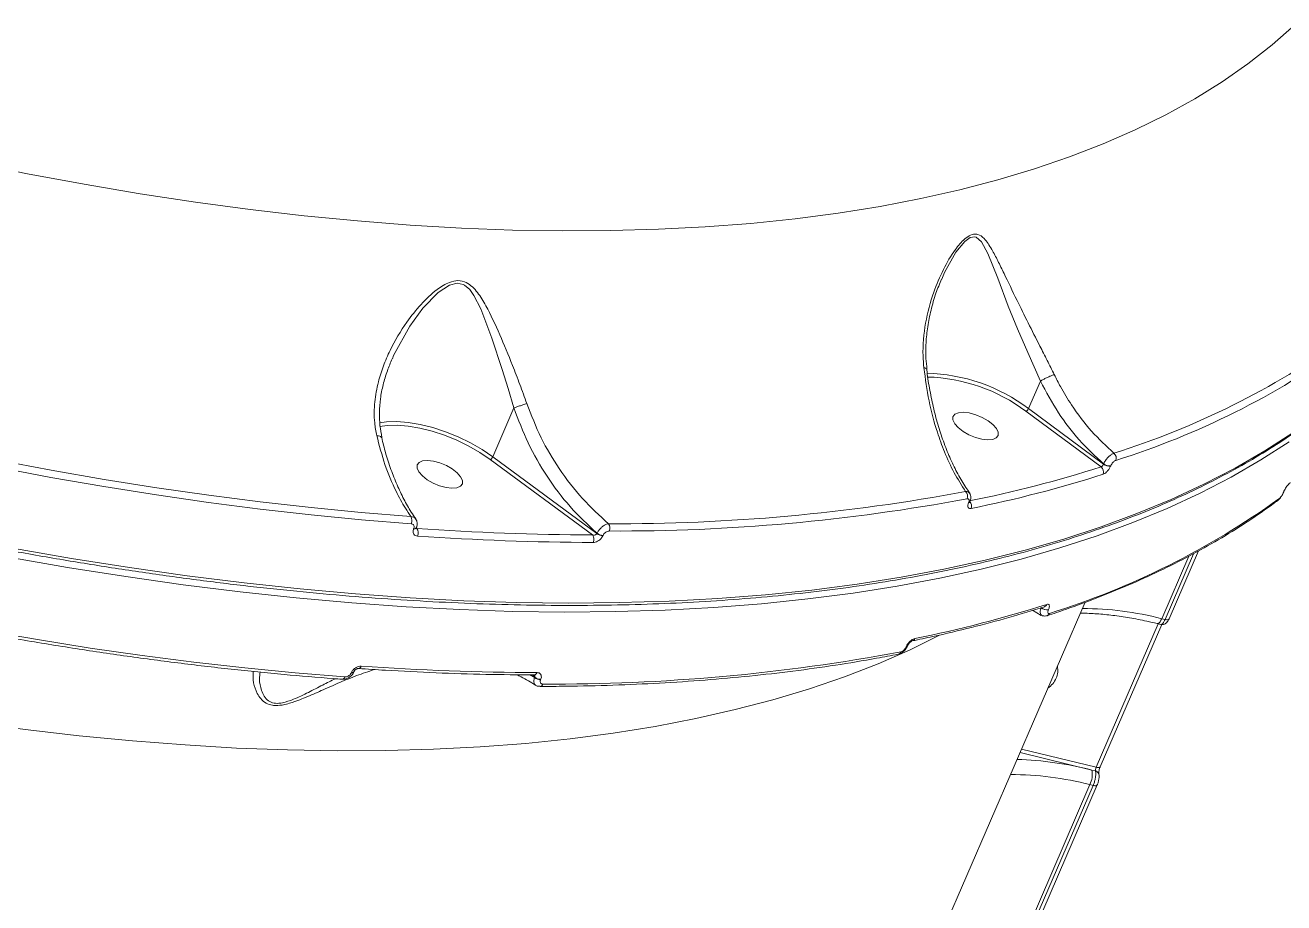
# Model space of a CAD drawing. Header units: millimetres. Extents: x -5550 to 7488, y -4093 to 4627.
# Drawn here: x -2881.3 to -2649.5, y 496.1 to 657.6 of the extents above; entities that cross this region are included whole.
import ezdxf

# ---------------------------------------------------------------- set-up
doc = ezdxf.new("R2010")
doc.units = ezdxf.units.MM
doc.layers.add('DIKOM_ОБЪЕКТ', color=7, linetype='Continuous')

msp = doc.modelspace()

# ---------------------------------------------------------------- linework, layer by layer
at = {"layer": 'DIKOM_ОБЪЕКТ', "color": 7, "linetype": 'Continuous', "lineweight": 15}
for p, q in [((-2694.345, 592.073), (-2696.53, 587.027)), ((-2791.287, 587.137), (-2795.178, 578.152)), ((-2697, 586.53), (-2683.18, 576.287)), ((-2682.739, 576.806), (-2696.53, 587.027)), ((-2795.648, 577.654), (-2776.827, 563.777)), ((-2776.011, 564.019), (-2795.178, 578.152)), ((-2682.72, 576.851), (-2682.739, 576.806)), ((-2681.409, 576.438), (-2681.389, 576.484)), ((-2649.592, 571.614), (-2649.628, 571.529)), ((-2649.559, 571.614), (-2649.522, 571.699)), ((-2707.547, 569.747), (-2707.575, 569.681)), ((-2707.34, 569.834), (-2707.312, 569.9)), ((-2809.73, 564.937), (-2809.75, 564.892)), ((-2809.272, 565.056), (-2809.252, 565.102)), ((-2809.133, 564.955), (-2809.253, 565.1)), ((-2775.982, 564.084), (-2776.011, 564.019)), ((-2774.906, 563.623), (-2774.878, 563.689)), ((-2672.003, 548.37), (-2667.02, 559.875)), ((-2666.159, 560.316), (-2671.397, 548.221)), ((-2670.65, 548.341), (-2665.238, 560.836)), ((-2802.568, 282.504), (-2686.116, 551.396)), ((-2695.777, 549.917), (-2694.182, 548.966)), ((-2694.177, 550.396), (-2694.197, 550.351)), ((-2692.866, 549.983), (-2692.847, 550.029)), ((-2672.636, 547.418), (-2684.067, 521.022)), ((-2683.32, 521.142), (-2671.996, 547.289)), ((-2672.82, 547.463), (-2672.194, 547.309)), ((-2671.397, 548.221), (-2672.003, 548.37)), ((-2719.013, 543.271), (-2719.041, 543.205)), ((-2718.806, 543.358), (-2718.778, 543.424)), ((-2821.187, 538.482), (-2821.207, 538.437)), ((-2820.729, 538.601), (-2820.709, 538.646)), ((-2787.477, 537.543), (-2788.405, 538.028)), ((-2788.01, 538.023), (-2787.448, 537.609)), ((-2787.448, 537.609), (-2787.477, 537.543)), ((-2786.372, 537.148), (-2786.344, 537.214)), ((-2698.083, 523.764), (-2684.853, 520.52)), ((-2684.067, 521.022), (-2697.811, 524.392)), ((-2684.853, 520.52), (-2684.211, 520.362)), ((-2714.894, 449.333), (-2685.227, 517.833)), ((-2684.622, 517.685), (-2714.288, 449.184)), ((-2713.54, 449.305), (-2683.874, 517.805)), ((-2685.227, 517.833), (-2684.622, 517.685))]:
    msp.add_line(p, q, dxfattribs=at)
at = {"layer": 'DIKOM_ОБЪЕКТ', "color": 7, "linetype": 'Continuous', "lineweight": 15, "flags": 128}
for points in [[(-2647.529, 657.554), (-2651.677, 653.914), (-2656.129, 650.443), (-2660.883, 647.145), (-2665.932, 644.021), (-2671.273, 641.076), (-2676.901, 638.311), (-2682.811, 635.73), (-2688.996, 633.334), (-2695.452, 631.127), (-2702.171, 629.109), (-2709.149, 627.284), (-2716.378, 625.652), (-2723.851, 624.215), (-2731.563, 622.975), (-2739.505, 621.932), (-2747.67, 621.088), (-2756.051, 620.444), (-2764.639, 619.999), (-2773.428, 619.755), (-2782.408, 619.711), (-2791.571, 619.868), (-2800.909, 620.226), (-2810.413, 620.784), (-2820.074, 621.541), (-2829.884, 622.498), (-2839.832, 623.652), (-2849.911, 625.004), (-2860.11, 626.551), (-2870.419, 628.293), (-2880.831, 630.227), (-2891.334, 632.352)], [(-2712.509, 610.838), (-2712.025, 612.037), (-2709.884, 615.814), (-2708.27, 617.777), (-2707.299, 618.471), (-2706.407, 618.626), (-2706.397, 618.624), (-2706.152, 618.557), (-2705.168, 617.714), (-2704.019, 615.572), (-2702.209, 611.015), (-2700.248, 605.861), (-2698.539, 601.685), (-2696.667, 597.331), (-2695.507, 594.71), (-2694.342, 592.08), (-2694.341, 592.078), (-2694.341, 592.078)], [(-2813.664, 596.171), (-2813.448, 596.781), (-2810.444, 602.197), (-2808.037, 605.488), (-2805.217, 608.366), (-2803.138, 609.733), (-2801.723, 610.082), (-2800.636, 609.859), (-2800.373, 609.723), (-2799.414, 608.905), (-2798.644, 607.84), (-2797.384, 605.361), (-2795.332, 600.004), (-2793.435, 594.194), (-2792.344, 590.698), (-2791.286, 587.14), (-2791.285, 587.139), (-2791.285, 587.139)], [(-2703.09, 584.089), (-2703.989, 584.789), (-2705.073, 585.409), (-2706.256, 585.898), (-2707.441, 586.218), (-2708.533, 586.342), (-2709.443, 586.26), (-2710.096, 585.979), (-2710.441, 585.522), (-2710.45, 584.925), (-2710.121, 584.237), (-2709.481, 583.514), (-2708.583, 582.815), (-2707.498, 582.195), (-2706.315, 581.706), (-2705.13, 581.386), (-2704.039, 581.262), (-2703.129, 581.344), (-2702.475, 581.625), (-2702.13, 582.082), (-2702.122, 582.679), (-2702.451, 583.366), (-2703.09, 584.089)], [(-2795.178, 578.152), (-2797.131, 579.473), (-2799.262, 580.698), (-2801.521, 581.797), (-2803.856, 582.746), (-2806.212, 583.521), (-2808.534, 584.105), (-2810.768, 584.484), (-2812.861, 584.649), (-2814.764, 584.597), (-2816.013, 584.421)], [(-2647.841, 582.557), (-2653.018, 579.226), (-2658.486, 576.071), (-2664.241, 573.095), (-2670.28, 570.3), (-2676.596, 567.689), (-2683.183, 565.264), (-2690.038, 563.027), (-2697.153, 560.979), (-2704.524, 559.123), (-2712.143, 557.461), (-2720.004, 555.993), (-2728.101, 554.72), (-2736.426, 553.645), (-2744.974, 552.767), (-2753.736, 552.087), (-2762.705, 551.607), (-2771.874, 551.326), (-2781.234, 551.245), (-2790.779, 551.363), (-2800.5, 551.681), (-2810.389, 552.199), (-2820.437, 552.916), (-2830.636, 553.83), (-2840.978, 554.943), (-2851.453, 556.252), (-2862.053, 557.756), (-2872.769, 559.455), (-2883.593, 561.347)], [(-2815.982, 583.706), (-2814.639, 583.904), (-2812.794, 583.955), (-2810.764, 583.794), (-2808.599, 583.427), (-2806.347, 582.861), (-2804.063, 582.109), (-2801.798, 581.189), (-2799.608, 580.123), (-2797.541, 578.936), (-2795.648, 577.654)], [(-2884.307, 559.696), (-2873.484, 557.805), (-2862.768, 556.106), (-2852.168, 554.601), (-2841.693, 553.292), (-2831.351, 552.18), (-2821.152, 551.265), (-2811.104, 550.548), (-2801.215, 550.031), (-2791.494, 549.713), (-2781.949, 549.594), (-2772.589, 549.675), (-2763.42, 549.956), (-2754.45, 550.437), (-2745.688, 551.116), (-2737.141, 551.994), (-2728.815, 553.07), (-2720.719, 554.342), (-2712.858, 555.81), (-2705.239, 557.473), (-2697.868, 559.329), (-2690.753, 561.376), (-2683.898, 563.613), (-2677.31, 566.039), (-2670.995, 568.649), (-2664.956, 571.444), (-2659.201, 574.42), (-2653.732, 577.575), (-2648.556, 580.907)], [(-2810.249, 567.169), (-2819.382, 567.906), (-2828.636, 568.805), (-2838.002, 569.864), (-2847.476, 571.084), (-2857.051, 572.462), (-2866.72, 573.999), (-2876.475, 575.693), (-2886.312, 577.544)], [(-2801.738, 575.214), (-2802.637, 575.914), (-2803.721, 576.534), (-2804.904, 577.023), (-2806.089, 577.343), (-2807.181, 577.467), (-2808.091, 577.385), (-2808.744, 577.104), (-2809.089, 576.647), (-2809.098, 576.05), (-2808.769, 575.362), (-2808.129, 574.639), (-2807.231, 573.94), (-2806.146, 573.32), (-2804.963, 572.83), (-2803.778, 572.511), (-2802.687, 572.387), (-2801.777, 572.468), (-2801.123, 572.75), (-2800.778, 573.207), (-2800.77, 573.804), (-2801.099, 574.491), (-2801.738, 575.214)], [(-2886.431, 576.223), (-2876.573, 574.369), (-2866.795, 572.671), (-2857.105, 571.13), (-2847.509, 569.749), (-2838.015, 568.526), (-2828.627, 567.465), (-2819.353, 566.565), (-2810.2, 565.826)], [(-2822.395, 537.667), (-2831.549, 538.405), (-2840.822, 539.306), (-2850.21, 540.367), (-2859.705, 541.589), (-2869.3, 542.971), (-2878.99, 544.512), (-2888.768, 546.209), (-2898.626, 548.064)], [(-2672.003, 548.37), (-2672.149, 548.068), (-2672.302, 547.817), (-2672.457, 547.627), (-2672.608, 547.506), (-2672.749, 547.457), (-2672.819, 547.463)], [(-2671.397, 548.221), (-2671.225, 548.188), (-2671.066, 548.174), (-2670.926, 548.182), (-2670.808, 548.209), (-2670.719, 548.256), (-2670.66, 548.321), (-2670.65, 548.341)], [(-2891.336, 529.351), (-2881.258, 527.999), (-2871.309, 526.845), (-2861.499, 525.888), (-2851.838, 525.131), (-2842.334, 524.573), (-2832.996, 524.215), (-2823.833, 524.058), (-2814.853, 524.102), (-2806.065, 524.346), (-2797.476, 524.79), (-2789.095, 525.435), (-2780.93, 526.279), (-2772.988, 527.322), (-2765.277, 528.562), (-2757.803, 529.999), (-2750.574, 531.631), (-2743.596, 533.456), (-2736.877, 535.474), (-2730.421, 537.681), (-2724.236, 540.077), (-2718.327, 542.658), (-2712.892, 545.322)], [(-2684.067, 521.022), (-2683.895, 520.988), (-2683.736, 520.975), (-2683.595, 520.982), (-2683.477, 521.01), (-2683.388, 521.058), (-2683.33, 521.123), (-2683.32, 521.142)], [(-2684.622, 517.685), (-2684.45, 517.652), (-2684.291, 517.638), (-2684.15, 517.646), (-2684.033, 517.673), (-2683.943, 517.72), (-2683.885, 517.785), (-2683.873, 517.808)]]:
    msp.add_lwpolyline(points, dxfattribs=at)
at = {"layer": 'DIKOM_ОБЪЕКТ', "color": 7, "linetype": 'Continuous', "lineweight": 15}
for centre, radius, start, end in [((-2725.007, 720.228), 148.161, 287.35972, 305.64348), ((-2724.766, 719.214), 148.479, 287.35921, 305.64414), ((-2716.007, 561.125), 32.407, 53.05918, 88.67416), ((-2715.994, 561.116), 31.727, 53.22588, 88.38261), ((-2796.039, 578.493), 0.926, 294.96618, 338.33761), ((-2681.555, 577.922), 1.17, 338.74216, 49.82251), ((-2752.469, 794.404), 228.858, 281.3483, 287.62359), ((-2752.267, 793.631), 229.473, 281.34935, 287.62277), ((-2683.882, 575.353), 1.169, 338.62177, 53.04606), ((-2681.649, 578.163), 1.741, 231.21539, 277.90805), ((-2681.629, 578.208), 1.741, 231.21507, 277.92745), ((-2771.909, 912.407), 346.567, 269.67699, 280.6051), ((-2771.774, 911.832), 347.338, 269.67688, 280.60485), ((-2708.995, 570.885), 1.232, 338.11456, 45.19202), ((-2736.96, 691.054), 148.478, 287.35902, 305.6442), ((-2651.151, 570.698), 0.778, 306.65763, 336.95625), ((-2649.753, 571.701), 0.212, 305.82979, 335.74055), ((-2649.72, 571.79), 0.218, 306.18009, 335.69197), ((-2707.599, 569.975), 0.295, 274.71574, 331.63972), ((-2707.571, 570.042), 0.296, 274.74508, 330.72537), ((-2708.258, 569.102), 1.237, 338.29265, 40.11965), ((-2811.603, 566.447), 1.534, 336.11322, 28.07407), ((-2775.023, 565.054), 1.404, 336.71118, 34.28391), ((-2809.635, 565.333), 0.456, 255.33347, 323.01791), ((-2809.615, 565.382), 0.459, 255.53053, 322.31437), ((-2810.401, 564.181), 1.486, 335.62736, 31.39532), ((-2775.072, 1055.463), 491.689, 266.02778, 269.79554), ((-2774.92, 1054.848), 492.465, 266.02617, 269.79698), ((-2777.93, 562.944), 1.383, 336.25467, 37.06064), ((-2774.805, 565.647), 2.026, 233.47619, 267.13469), ((-2774.776, 565.712), 2.026, 233.47619, 267.13469), ((-2762.632, 769.697), 229.473, 281.34935, 287.62277), ((-2693.106, 551.708), 1.741, 231.21689, 277.90654), ((-2693.087, 551.753), 1.741, 231.21658, 277.92594), ((-2693.833, 551.261), 0.725, 288.92267, 338.28453), ((-2693.337, 549.609), 0.728, 289.11817, 338.18249), ((-2686.744, 491.23), 59.01, 75.53434, 89.87636), ((-2718.123, 544.955), 0.694, 283.07559, 339.3669), ((-2719.067, 543.502), 0.298, 274.97566, 330.29609), ((-2719.038, 543.566), 0.296, 274.8546, 331.28105), ((-2783.971, 883.682), 347.348, 269.67725, 280.6049), ((-2720.696, 542.511), 0.693, 283.39609, 339.41792), ((-2822.96, 537.811), 0.583, 275.36153, 345.64674), ((-2821.092, 538.882), 0.46, 255.51621, 321.88571), ((-2821.072, 538.924), 0.457, 255.44017, 322.87802), ((-2819.974, 539.774), 0.578, 274.93635, 345.99266), ((-2785.265, 1031.453), 493.003, 266.02823, 269.79492), ((-2787.631, 538.643), 0.63, 277.18774, 342.45428), ((-2694.463, 538.829), 3.335, 335.30684, 13.51975), ((-2786.273, 539.164), 2.019, 233.41711, 267.19377), ((-2786.244, 539.232), 2.021, 233.44918, 267.18363), ((-2786.514, 536.512), 0.611, 276.28045, 343.6146), ((-2695.487, 539.23), 4.433, 304.70476, 336.11982), ((-2700.626, 458.932), 63.575, 75.63482, 88.20986), ((-2699.968, 460.694), 59.01, 75.53434, 89.87648), ((-2689.351, 519.777), 4.559, 334.76357, 9.37582), ((-2684.39, 519.56), 0.822, 16.72812, 77.4237)]:
    msp.add_arc(centre, radius, start, end, dxfattribs=at)
for points, knots in [([(-3129.919, 646.344), (-3128.136, 645.432), (-3122.966, 642.786), (-3114.335, 638.488), (-3104.006, 633.492), (-3093.597, 628.614), (-3083.118, 623.855), (-3072.575, 619.22), (-3061.979, 614.711), (-3051.336, 610.333), (-3040.654, 606.089), (-3029.941, 601.981), (-3019.206, 598.013), (-3008.457, 594.189), (-2997.7, 590.51), (-2986.946, 586.979), (-2976.201, 583.6), (-2965.474, 580.375), (-2954.772, 577.306), (-2944.105, 574.395), (-2933.479, 571.645), (-2922.903, 569.057), (-2912.384, 566.635), (-2901.932, 564.379), (-2891.553, 562.291), (-2881.255, 560.373), (-2871.046, 558.626), (-2860.933, 557.052), (-2850.925, 555.652), (-2841.028, 554.427), (-2831.251, 553.378), (-2821.6, 552.505), (-2812.082, 551.81), (-2802.706, 551.292), (-2793.477, 550.953), (-2784.403, 550.793), (-2775.49, 550.811), (-2766.745, 551.009), (-2758.176, 551.385), (-2749.787, 551.94), (-2741.586, 552.672), (-2733.578, 553.584), (-2725.77, 554.671), (-2718.167, 555.936), (-2710.776, 557.376), (-2703.601, 558.99), (-2696.648, 560.779), (-2689.923, 562.739), (-2683.431, 564.87), (-2677.176, 567.171), (-2671.164, 569.64), (-2665.399, 572.274), (-2659.886, 575.072), (-2654.629, 578.033), (-2649.632, 581.152), (-2644.897, 584.428), (-2640.44, 587.863), (-2636.595, 591.113), (-2634.36, 593.283), (-2633.416, 594.201)], [0, 0, 0, 0, 0.0093526, 0.0271223, 0.0448921, 0.0626617, 0.0804316, 0.0982015, 0.1159713, 0.1337409, 0.1515109, 0.1692807, 0.1870504, 0.2048205, 0.2225906, 0.2403612, 0.2581317, 0.2759022, 0.2936734, 0.3114444, 0.3292159, 0.346988, 0.3647601, 0.3825326, 0.4003056, 0.4180792, 0.4358531, 0.4536275, 0.4714028, 0.4891785, 0.5069546, 0.5247317, 0.5425095, 0.5602878, 0.5780671, 0.5958472, 0.6136282, 0.63141, 0.6491928, 0.6669765, 0.6847611, 0.7025464, 0.7203328, 0.7381197, 0.7559074, 0.7736955, 0.7914839, 0.8092721, 0.8270597, 0.8448465, 0.8626315, 0.8804141, 0.8981939, 0.9159693, 0.9337396, 0.9515036, 0.9692604, 0.9870088, 1, 1, 1, 1]), ([(-2691.788, 593.265), (-2692.221, 594.137), (-2693.095, 595.897), (-2694.73, 599.105), (-2696.633, 602.852), (-2698.874, 607.37), (-2700.695, 611.159), (-2702.177, 614.219), (-2703.358, 616.455), (-2704.497, 618.232), (-2705.534, 619.012), (-2706.389, 619.175), (-2707.189, 619.033), (-2708.547, 618.096), (-2710.349, 615.96), (-2712.309, 612.606), (-2714.235, 608.067), (-2715.652, 602.739), (-2716.087, 598.001), (-2715.859, 595.243), (-2715.799, 594.517)], [0, 0, 0, 0, 0.0440602, 0.0889574, 0.1624845, 0.238206, 0.3352448, 0.3852642, 0.435259, 0.4935523, 0.5321355, 0.540209, 0.5665605, 0.5927406, 0.638272, 0.7076023, 0.7787243, 0.8710048, 0.9660355, 1, 1, 1, 1]), ([(-2788.91, 587.939), (-2789.331, 589.115), (-2790.18, 591.487), (-2791.846, 595.779), (-2793.899, 600.746), (-2795.972, 605.228), (-2797.687, 608.044), (-2798.905, 609.445), (-2800.051, 610.315), (-2801.525, 610.689), (-2803.443, 610.245), (-2805.828, 608.752), (-2808.466, 606.215), (-2811.454, 602.471), (-2813.742, 598.623), (-2815.357, 594.881), (-2816.364, 591.716), (-2816.997, 588.211), (-2817.068, 584.871), (-2816.692, 582.826), (-2816.547, 582.041)], [0, 0, 0, 0, 0.0563533, 0.1136134, 0.2103723, 0.3099835, 0.3619811, 0.3883007, 0.4153372, 0.4457383, 0.4740995, 0.5167972, 0.5802343, 0.6452966, 0.7405623, 0.7897117, 0.8388458, 0.8993629, 0.9613614, 1, 1, 1, 1]), ([(-2715.228, 594.286), (-2715.302, 594.937), (-2715.483, 596.54), (-2715.436, 599.148), (-2715.139, 602.121), (-2714.514, 605.183), (-2713.672, 608.138), (-2712.896, 609.99), (-2712.535, 610.85)], [0, 0, 0, 0, 0.1150035, 0.282904, 0.4593008, 0.6426348, 0.8342528, 1, 1, 1, 1]), ([(-2815.576, 581.697), (-2815.716, 582.422), (-2816.01, 583.947), (-2816.09, 586.34), (-2815.906, 588.861), (-2815.391, 591.421), (-2814.669, 593.883), (-2814.005, 595.443), (-2813.693, 596.176)], [0, 0, 0, 0, 0.15054, 0.3167168, 0.4891425, 0.6653093, 0.8428883, 1, 1, 1, 1]), ([(-2715.799, 594.517), (-2715.517, 592.476), (-2714.946, 588.348), (-2713.565, 583.226), (-2711.971, 578.839), (-2710.26, 575.119), (-2708.841, 572.884), (-2708.127, 571.76)], [0, 0, 0, 0, 0.2308686, 0.4671736, 0.6265687, 0.8119925, 1, 1, 1, 1]), ([(-2715.799, 594.517), (-2715.748, 594.508), (-2715.6, 594.484), (-2715.391, 594.413), (-2715.254, 594.336), (-2715.282, 594.277), (-2715.284, 594.273)], [0, 0, 0, 0, 0.167298, 0.4859186, 0.9626091, 1, 1, 1, 1]), ([(-2707.363, 571.474), (-2707.606, 571.812), (-2708.378, 572.886), (-2709.559, 574.962), (-2710.897, 577.668), (-2712.091, 580.6), (-2713.131, 583.703), (-2714.012, 586.953), (-2714.705, 590.328), (-2715.12, 592.78), (-2715.25, 594.12), (-2715.265, 594.274)], [0, 0, 0, 0, 0.0609021, 0.1931478, 0.3255833, 0.4582622, 0.5909144, 0.7220761, 0.8528035, 0.9831296, 1, 1, 1, 1]), ([(-2694.341, 592.078), (-2694.342, 592.077), (-2694.344, 592.076), (-2694.344, 592.074), (-2694.345, 592.073)], [0, 0, 0, 0, 0.601434, 1, 1, 1, 1]), ([(-2694.345, 592.073), (-2693.279, 590.093), (-2691.194, 586.216), (-2687.248, 581.064), (-2684.242, 578.267), (-2682.72, 576.851)], [0, 0, 0, 0, 0.3403184, 0.6660458, 1, 1, 1, 1]), ([(-2691.788, 593.265), (-2691.811, 593.258), (-2691.903, 593.232), (-2692.16, 593.146), (-2692.62, 592.964), (-2693.228, 592.686), (-2693.839, 592.375), (-2694.174, 592.177), (-2694.341, 592.078)], [0, 0, 0, 0, 0.0380838, 0.14919, 0.3619141, 0.5745909, 0.7872654, 1, 1, 1, 1]), ([(-2680.801, 578.816), (-2682.203, 580.121), (-2685.044, 582.764), (-2688.254, 587.034), (-2690.448, 590.613), (-2691.417, 592.532), (-2691.788, 593.265)], [0, 0, 0, 0, 0.3247069, 0.6574805, 0.8689965, 1, 1, 1, 1]), ([(-2791.285, 587.139), (-2791.286, 587.139), (-2791.286, 587.138), (-2791.286, 587.138), (-2791.287, 587.137), (-2791.287, 587.137)], [0, 0, 0, 0, 0.3892149, 0.8669345, 1, 1, 1, 1]), ([(-2791.287, 587.137), (-2790.463, 584.961), (-2788.795, 580.554), (-2785.255, 574.457), (-2781.028, 568.78), (-2777.678, 565.663), (-2775.982, 564.084)], [0, 0, 0, 0, 0.2419718, 0.4901411, 0.7417804, 1, 1, 1, 1]), ([(-2788.91, 587.939), (-2788.969, 587.921), (-2789.14, 587.868), (-2789.528, 587.743), (-2790.093, 587.557), (-2790.742, 587.334), (-2791.104, 587.204), (-2791.285, 587.139)], [0, 0, 0, 0, 0.0873014, 0.2535658, 0.50237, 0.7511649, 1, 1, 1, 1]), ([(-2773.862, 565.845), (-2775.494, 567.324), (-2778.802, 570.32), (-2782.934, 575.73), (-2786.44, 581.614), (-2788.08, 585.813), (-2788.91, 587.939)], [0, 0, 0, 0, 0.253609, 0.5139743, 0.7539665, 1, 1, 1, 1]), ([(-2697, 586.53), (-2696.989, 586.533), (-2696.968, 586.54), (-2696.908, 586.569), (-2696.819, 586.631), (-2696.704, 586.747), (-2696.6, 586.885), (-2696.554, 586.979), (-2696.53, 587.027)], [0, 0, 0, 0, 0.0702329, 0.1413933, 0.3560634, 0.5706648, 0.785321, 1, 1, 1, 1]), ([(-2816.547, 582.041), (-2816.073, 580.237), (-2815.113, 576.587), (-2813.245, 572.189), (-2811.564, 569.108), (-2810.59, 567.672), (-2810.249, 567.169)], [0, 0, 0, 0, 0.318192, 0.6439664, 0.875248, 1, 1, 1, 1]), ([(-2816.547, 582.041), (-2816.515, 582.039), (-2816.388, 582.032), (-2816.11, 581.994), (-2815.79, 581.888), (-2815.712, 581.747), (-2815.674, 581.678)], [0, 0, 0, 0, 0.0678107, 0.2659048, 0.6450831, 1, 1, 1, 1]), ([(-2809.352, 566.774), (-2809.633, 567.171), (-2810.412, 568.27), (-2811.572, 570.347), (-2812.829, 572.962), (-2813.947, 575.81), (-2814.899, 578.718), (-2815.393, 580.742), (-2815.625, 581.694)], [0, 0, 0, 0, 0.1023769, 0.2836493, 0.4664335, 0.6505963, 0.8357855, 1, 1, 1, 1]), ([(-2680.801, 578.816), (-2680.938, 578.759), (-2681.213, 578.645), (-2681.689, 578.263), (-2682.144, 577.775), (-2682.5, 577.279), (-2682.657, 576.973), (-2682.72, 576.851)], [0, 0, 0, 0, 0.2142719, 0.428309, 0.6427624, 0.8575927, 1, 1, 1, 1]), ([(-2681.389, 576.484), (-2681.36, 576.546), (-2681.286, 576.703), (-2681.117, 576.959), (-2680.898, 577.21), (-2680.667, 577.408), (-2680.532, 577.468), (-2680.465, 577.498)], [0, 0, 0, 0, 0.1422381, 0.3570368, 0.571489, 0.7856713, 1, 1, 1, 1]), ([(-2682.739, 576.806), (-2682.754, 576.775), (-2682.79, 576.697), (-2682.872, 576.568), (-2682.976, 576.439), (-2683.085, 576.336), (-2683.148, 576.303), (-2683.18, 576.287)], [0, 0, 0, 0, 0.1406911, 0.3553557, 0.5699243, 0.7848746, 1, 1, 1, 1]), ([(-2682.794, 574.927), (-2682.692, 574.971), (-2682.489, 575.06), (-2682.143, 575.355), (-2681.815, 575.732), (-2681.563, 576.113), (-2681.453, 576.346), (-2681.409, 576.438)], [0, 0, 0, 0, 0.2150543, 0.4299831, 0.6446905, 0.8592806, 1, 1, 1, 1]), ([(-2648.332, 573.399), (-2648.345, 573.388), (-2648.444, 573.311), (-2648.643, 573.114), (-2648.929, 572.757), (-2649.186, 572.379), (-2649.417, 571.987), (-2649.533, 571.739), (-2649.592, 571.614)], [0, 0, 0, 0, 0.0392559, 0.2872752, 0.4952406, 0.6710225, 0.8353227, 1, 1, 1, 1]), ([(-2707.39, 571.45), (-2707.473, 571.543), (-2707.647, 571.735), (-2707.963, 571.751), (-2708.127, 571.76)], [0, 0, 0, 0, 0.4791424, 1, 1, 1, 1]), ([(-2707.852, 570.426), (-2707.779, 570.432), (-2707.633, 570.443), (-2707.495, 570.333), (-2707.444, 570.144), (-2707.473, 569.933), (-2707.528, 569.795), (-2707.547, 569.747)], [0, 0, 0, 0, 0.2288742, 0.4578351, 0.6785947, 0.888383, 1, 1, 1, 1]), ([(-2707.325, 569.902), (-2707.244, 570.127), (-2707.105, 570.515), (-2707.156, 571.064), (-2707.317, 571.326), (-2707.387, 571.441)], [0, 0, 0, 0, 0.4363654, 0.7533126, 1, 1, 1, 1]), ([(-2650.691, 570.08), (-2650.609, 570.143), (-2650.38, 570.319), (-2650.088, 570.687), (-2649.769, 571.172), (-2649.628, 571.468), (-2649.56, 571.613)], [0, 0, 0, 0, 0.1880367, 0.5271236, 0.7689414, 1, 1, 1, 1]), ([(-2649.628, 571.529), (-2649.666, 571.448), (-2649.741, 571.286), (-2649.89, 571.034), (-2650.054, 570.795), (-2650.234, 570.572), (-2650.361, 570.449), (-2650.425, 570.4), (-2650.435, 570.393)], [0, 0, 0, 0, 0.1674018, 0.3344173, 0.5091498, 0.7131011, 0.9577916, 1, 1, 1, 1]), ([(-2707.575, 569.681), (-2707.603, 569.61), (-2707.686, 569.399), (-2707.731, 569.076), (-2707.65, 568.785), (-2707.44, 568.618), (-2707.219, 568.636), (-2707.109, 568.645)], [0, 0, 0, 0, 0.108328, 0.320456, 0.543091, 0.7715778, 1, 1, 1, 1]), ([(-2707.392, 569.674), (-2707.392, 569.673), (-2707.392, 569.669), (-2707.384, 569.724), (-2707.354, 569.797), (-2707.339, 569.836)], [0, 0, 0, 0, 0.2212079, 0.5914236, 1, 1, 1, 1]), ([(-2693.095, 548.922), (-2691.963, 549.301), (-2688.681, 550.399), (-2683.429, 552.348), (-2677.422, 554.82), (-2671.666, 557.46), (-2666.161, 560.264), (-2660.912, 563.229), (-2656.014, 566.299), (-2652.663, 568.617), (-2650.953, 569.877), (-2650.686, 570.073)], [0, 0, 0, 0, 0.0688344, 0.1996423, 0.3304448, 0.4612282, 0.5919895, 0.7227204, 0.8534121, 0.9771216, 1, 1, 1, 1]), ([(-2809.389, 566.753), (-2809.39, 566.754), (-2809.453, 566.894), (-2809.734, 567.076), (-2810.077, 567.138), (-2810.249, 567.169)], [0, 0, 0, 0, 0.003142, 0.5013468, 1, 1, 1, 1]), ([(-2810.2, 565.826), (-2810.111, 565.81), (-2809.933, 565.778), (-2809.747, 565.618), (-2809.65, 565.395), (-2809.651, 565.154), (-2809.708, 564.999), (-2809.73, 564.937)], [0, 0, 0, 0, 0.2142791, 0.4284303, 0.6428938, 0.8577548, 1, 1, 1, 1]), ([(-2809.253, 565.1), (-2809.253, 565.101), (-2809.131, 565.295), (-2809.076, 565.736), (-2809.118, 566.311), (-2809.31, 566.599), (-2809.389, 566.718)], [0, 0, 0, 0, 0.0012906, 0.3943409, 0.7497529, 1, 1, 1, 1]), ([(-2773.862, 565.845), (-2773.989, 565.818), (-2774.272, 565.757), (-2774.759, 565.493), (-2775.254, 565.095), (-2775.693, 564.607), (-2775.886, 564.259), (-2775.982, 564.084)], [0, 0, 0, 0, 0.1700603, 0.3808105, 0.5866925, 0.7931025, 1, 1, 1, 1]), ([(-2809.75, 564.892), (-2809.783, 564.8), (-2809.868, 564.569), (-2809.87, 564.211), (-2809.726, 563.877), (-2809.447, 563.638), (-2809.181, 563.591), (-2809.048, 563.568)], [0, 0, 0, 0, 0.1407896, 0.3553144, 0.5700075, 0.7849937, 1, 1, 1, 1]), ([(-2809.3, 564.957), (-2809.302, 564.96), (-2809.306, 564.965), (-2809.278, 565.034), (-2809.268, 565.059)], [0, 0, 0, 0, 0.6275819, 1, 1, 1, 1]), ([(-2809.133, 564.955), (-2809.181, 564.962), (-2809.241, 564.97), (-2809.279, 565.005), (-2809.286, 565.012)], [0, 0, 0, 0, 0.8042152, 1, 1, 1, 1]), ([(-2776.011, 564.019), (-2776.031, 563.982), (-2776.056, 563.938), (-2776.135, 563.863), (-2776.249, 563.793), (-2776.442, 563.743), (-2776.642, 563.737), (-2776.769, 563.765), (-2776.827, 563.777)], [0, 0, 0, 0, 0.1444618, 0.1755075, 0.3625638, 0.5709253, 0.8046145, 1, 1, 1, 1]), ([(-2776.665, 562.387), (-2776.552, 562.395), (-2776.301, 562.414), (-2775.882, 562.581), (-2775.47, 562.86), (-2775.119, 563.22), (-2774.977, 563.489), (-2774.906, 563.623)], [0, 0, 0, 0, 0.174211, 0.3895886, 0.5958276, 0.7979212, 1, 1, 1, 1]), ([(-2774.878, 563.689), (-2774.831, 563.778), (-2774.738, 563.955), (-2774.507, 564.192), (-2774.239, 564.373), (-2773.968, 564.481), (-2773.805, 564.493), (-2773.733, 564.499)], [0, 0, 0, 0, 0.2039398, 0.4080084, 0.6135717, 0.8265507, 1, 1, 1, 1]), ([(-2717.96, 544.281), (-2716.68, 544.547), (-2712.969, 545.318), (-2706.994, 546.731), (-2700.133, 548.55), (-2695.764, 549.904), (-2693.597, 550.575)], [0, 0, 0, 0, 0.1498869, 0.4347982, 0.7197186, 1, 1, 1, 1]), ([(-2694.197, 550.351), (-2694.24, 550.226), (-2694.35, 549.915), (-2694.394, 549.487), (-2694.326, 549.156), (-2694.186, 549.078), (-2694.131, 549.048)], [0, 0, 0, 0, 0.2000072, 0.5017813, 0.8029198, 1, 1, 1, 1]), ([(-2692.847, 550.029), (-2692.811, 550.119), (-2692.722, 550.345), (-2692.673, 550.66), (-2692.728, 550.912), (-2692.89, 551.044), (-2693.07, 551.01), (-2693.159, 550.993)], [0, 0, 0, 0, 0.1408224, 0.3552909, 0.5700073, 0.7849571, 1, 1, 1, 1]), ([(-2692.66, 549.339), (-2692.72, 549.327), (-2692.838, 549.304), (-2692.946, 549.391), (-2692.983, 549.559), (-2692.95, 549.77), (-2692.89, 549.923), (-2692.866, 549.983)], [0, 0, 0, 0, 0.2142787, 0.4284398, 0.6429961, 0.8577566, 1, 1, 1, 1]), ([(-2686.994, 549.369), (-2686.904, 549.37), (-2685.93, 549.379), (-2683.954, 549.284), (-2681.017, 549.01), (-2677.939, 548.556), (-2675.192, 548.025), (-2673.465, 547.616), (-2672.82, 547.463)], [0, 0, 0, 0, 0.0214372, 0.233391, 0.4458985, 0.6589855, 0.8725593, 1, 1, 1, 1]), ([(-2899.074, 547.619), (-2897.261, 547.269), (-2892.004, 546.256), (-2883.366, 544.707), (-2873.196, 543.032), (-2863.127, 541.532), (-2853.165, 540.206), (-2843.318, 539.055), (-2833.765, 538.098), (-2826.989, 537.53), (-2823.444, 537.27), (-2822.905, 537.231)], [0, 0, 0, 0, 0.0688433, 0.1996577, 0.3304779, 0.4613037, 0.5921318, 0.7229661, 0.8538041, 0.977767, 1, 1, 1, 1]), ([(-2694.16, 549.044), (-2694.149, 549.034), (-2694.027, 548.924), (-2693.722, 548.855), (-2693.366, 548.841), (-2693.175, 548.908), (-2693.101, 548.934)], [0, 0, 0, 0, 0.0397747, 0.4370192, 0.7821217, 1, 1, 1, 1]), ([(-2672.191, 547.327), (-2672.146, 547.311), (-2671.977, 547.251), (-2671.673, 547.294), (-2671.348, 547.426), (-2671.079, 547.643), (-2670.844, 547.931), (-2670.723, 548.204), (-2670.657, 548.354)], [0, 0, 0, 0, 0.0669497, 0.2506953, 0.411785, 0.5683982, 0.7642101, 1, 1, 1, 1]), ([(-2671.397, 548.221), (-2671.451, 548.104), (-2671.588, 547.81), (-2671.823, 547.477), (-2672.045, 547.288), (-2672.149, 547.323), (-2672.188, 547.337)], [0, 0, 0, 0, 0.202685, 0.512041, 0.8215358, 1, 1, 1, 1]), ([(-2717.474, 544.711), (-2717.566, 544.684), (-2717.774, 544.625), (-2718.13, 544.4), (-2718.49, 544.073), (-2718.807, 543.681), (-2718.944, 543.408), (-2719.013, 543.271)], [0, 0, 0, 0, 0.1741693, 0.3895481, 0.5957824, 0.7978547, 1, 1, 1, 1]), ([(-2720.538, 541.85), (-2720.427, 541.873), (-2720.116, 541.939), (-2719.628, 542.254), (-2719.117, 542.755), (-2718.911, 543.171), (-2718.818, 543.358)], [0, 0, 0, 0, 0.1511198, 0.4238356, 0.7410232, 1, 1, 1, 1]), ([(-2719.041, 543.205), (-2719.086, 543.116), (-2719.177, 542.936), (-2719.384, 542.678), (-2719.62, 542.466), (-2719.851, 542.322), (-2719.986, 542.284), (-2720.047, 542.267)], [0, 0, 0, 0, 0.2038932, 0.408006, 0.6134653, 0.8265207, 1, 1, 1, 1]), ([(-2718.777, 543.425), (-2718.777, 543.426), (-2718.761, 543.47), (-2718.693, 543.595), (-2718.568, 543.781), (-2718.398, 543.977), (-2718.208, 544.144), (-2718.053, 544.245), (-2717.965, 544.28), (-2717.968, 544.279), (-2717.969, 544.278)], [0, 0, 0, 0, 0.0034571, 0.1362559, 0.2752373, 0.4355427, 0.6085296, 0.7819432, 0.9203579, 1, 1, 1, 1]), ([(-2786.45, 535.904), (-2784.892, 535.912), (-2780.371, 535.936), (-2773.017, 536.111), (-2764.449, 536.49), (-2756.065, 537.048), (-2747.867, 537.785), (-2739.863, 538.7), (-2732.062, 539.793), (-2725.64, 540.858), (-2721.852, 541.584), (-2720.535, 541.836)], [0, 0, 0, 0, 0.0652739, 0.1893417, 0.3134163, 0.4374963, 0.5615843, 0.6856772, 0.8097759, 0.9338803, 1, 1, 1, 1]), ([(-2839.267, 538.676), (-2839.297, 537.999), (-2839.353, 536.739), (-2838.76, 534.93), (-2837.945, 533.637), (-2837.057, 532.824), (-2836.093, 532.476), (-2835.092, 532.36), (-2833.803, 532.441), (-2831.554, 533.095), (-2828.891, 534.189), (-2825.037, 535.889), (-2821.026, 537.673), (-2818.065, 538.652), (-2816.982, 539.01)], [0, 0, 0, 0, 0.1400336, 0.2604012, 0.32126, 0.3835871, 0.4342262, 0.4438753, 0.490513, 0.5540903, 0.6382053, 0.7245522, 0.8992875, 1, 1, 1, 1]), ([(-2824.15, 537.323), (-2824.928, 536.941), (-2826.565, 536.137), (-2829.133, 534.788), (-2831.593, 533.601), (-2833.703, 532.858), (-2834.889, 532.756), (-2835.777, 532.873), (-2836.608, 533.246), (-2837.317, 534.107), (-2837.91, 535.49), (-2838.213, 537.075), (-2838.072, 538.134), (-2838.016, 538.551)], [0, 0, 0, 0, 0.1050234, 0.2209584, 0.3388203, 0.4220717, 0.4812383, 0.4934557, 0.5584472, 0.6397686, 0.7243288, 0.8914311, 1, 1, 1, 1]), ([(-2822.902, 537.249), (-2822.835, 537.24), (-2822.559, 537.201), (-2822.034, 537.336), (-2821.401, 537.689), (-2820.932, 538.15), (-2820.8, 538.499), (-2820.759, 538.61)], [0, 0, 0, 0, 0.0766704, 0.3163369, 0.5826139, 0.8679624, 1, 1, 1, 1]), ([(-2821.207, 538.437), (-2821.238, 538.375), (-2821.315, 538.221), (-2821.516, 537.995), (-2821.794, 537.799), (-2822.104, 537.674), (-2822.298, 537.669), (-2822.395, 537.667)], [0, 0, 0, 0, 0.1423652, 0.3571698, 0.5716247, 0.7857795, 1, 1, 1, 1]), ([(-2819.413, 539.634), (-2819.558, 539.63), (-2819.848, 539.621), (-2820.312, 539.434), (-2820.728, 539.139), (-2821.027, 538.802), (-2821.142, 538.573), (-2821.187, 538.482)], [0, 0, 0, 0, 0.2150193, 0.4299484, 0.6446832, 0.8592193, 1, 1, 1, 1]), ([(-2820.706, 538.648), (-2820.692, 538.68), (-2820.66, 538.749), (-2820.554, 538.883), (-2820.411, 539.013), (-2820.245, 539.117), (-2820.084, 539.181), (-2819.965, 539.2), (-2819.94, 539.198), (-2819.93, 539.197)], [0, 0, 0, 0, 0.1286541, 0.2794529, 0.4257089, 0.5816627, 0.7369582, 0.89201, 1, 1, 1, 1]), ([(-2819.924, 539.198), (-2818.265, 539.089), (-2813.453, 538.773), (-2805.599, 538.389), (-2796.452, 538.09), (-2790.503, 538.042), (-2787.552, 538.018)], [0, 0, 0, 0, 0.1498876, 0.4347592, 0.7196502, 1, 1, 1, 1]), ([(-2790.76, 538.057), (-2790.495, 537.936), (-2789.317, 537.398), (-2788.18, 536.687), (-2787.299, 536.136)], [0, 0, 0, 0, 0.2249687, 1, 1, 1, 1]), ([(-2787.613, 538.012), (-2787.582, 538.014), (-2787.535, 538.017), (-2787.544, 538.018), (-2787.547, 538.019)], [0, 0, 0, 0, 0.6853866, 1, 1, 1, 1]), ([(-2787.577, 538.015), (-2787.563, 538.004), (-2787.499, 537.958), (-2787.441, 537.854), (-2787.42, 537.746), (-2787.427, 537.67), (-2787.439, 537.633), (-2787.448, 537.609)], [0, 0, 0, 0, 0.1099131, 0.4967222, 0.7542217, 0.8345978, 1, 1, 1, 1]), ([(-2786.344, 537.214), (-2786.316, 537.285), (-2786.235, 537.498), (-2786.213, 537.842), (-2786.343, 538.177), (-2786.62, 538.408), (-2786.893, 538.438), (-2787.03, 538.453)], [0, 0, 0, 0, 0.1082994, 0.3203935, 0.5430634, 0.7715113, 1, 1, 1, 1]), ([(-2787.477, 537.543), (-2787.511, 537.445), (-2787.61, 537.161), (-2787.645, 536.725), (-2787.547, 536.332), (-2787.362, 536.211), (-2787.284, 536.16)], [0, 0, 0, 0, 0.1595561, 0.4595644, 0.7726208, 1, 1, 1, 1]), ([(-2787.294, 536.151), (-2787.276, 536.135), (-2787.127, 536.001), (-2786.82, 535.913), (-2786.546, 535.926), (-2786.448, 535.931)], [0, 0, 0, 0, 0.079692, 0.6695031, 1, 1, 1, 1]), ([(-2785.928, 536.34), (-2786.017, 536.349), (-2786.195, 536.368), (-2786.376, 536.517), (-2786.459, 536.736), (-2786.443, 536.961), (-2786.391, 537.1), (-2786.372, 537.148)], [0, 0, 0, 0, 0.2288511, 0.4578072, 0.6784476, 0.8883167, 1, 1, 1, 1]), ([(-2684.211, 520.362), (-2684.192, 520.278), (-2684.144, 520.067), (-2684.144, 519.58), (-2684.229, 518.946), (-2684.391, 518.275), (-2684.545, 517.882), (-2684.622, 517.685)], [0, 0, 0, 0, 0.1416892, 0.3564247, 0.5709574, 0.7854997, 1, 1, 1, 1]), ([(-2684.067, 521.022), (-2684.087, 520.972), (-2684.126, 520.874), (-2684.174, 520.708), (-2684.205, 520.552), (-2684.217, 520.433), (-2684.213, 520.382), (-2684.211, 520.362)], [0, 0, 0, 0, 0.2139088, 0.4282025, 0.6428607, 0.8579079, 1, 1, 1, 1]), ([(-2683.877, 517.81), (-2683.861, 517.844), (-2683.766, 518.046), (-2683.633, 518.495), (-2683.538, 519.137), (-2683.512, 519.559), (-2683.603, 519.783), (-2683.608, 519.796)], [0, 0, 0, 0, 0.0568282, 0.3338061, 0.6278876, 0.9787361, 1, 1, 1, 1]), ([(-2683.6, 519.785), (-2683.601, 519.789), (-2683.603, 519.8), (-2683.608, 519.891), (-2683.601, 520.056), (-2683.568, 520.312), (-2683.498, 520.634), (-2683.407, 520.934), (-2683.343, 521.081), (-2683.32, 521.136)], [0, 0, 0, 0, 0.0869989, 0.1928683, 0.3201488, 0.4883525, 0.6759601, 0.8805246, 1, 1, 1, 1])]:
    msp.add_open_spline(points, degree=3, knots=knots, dxfattribs=at)

doc.saveas('drawing.dxf')
